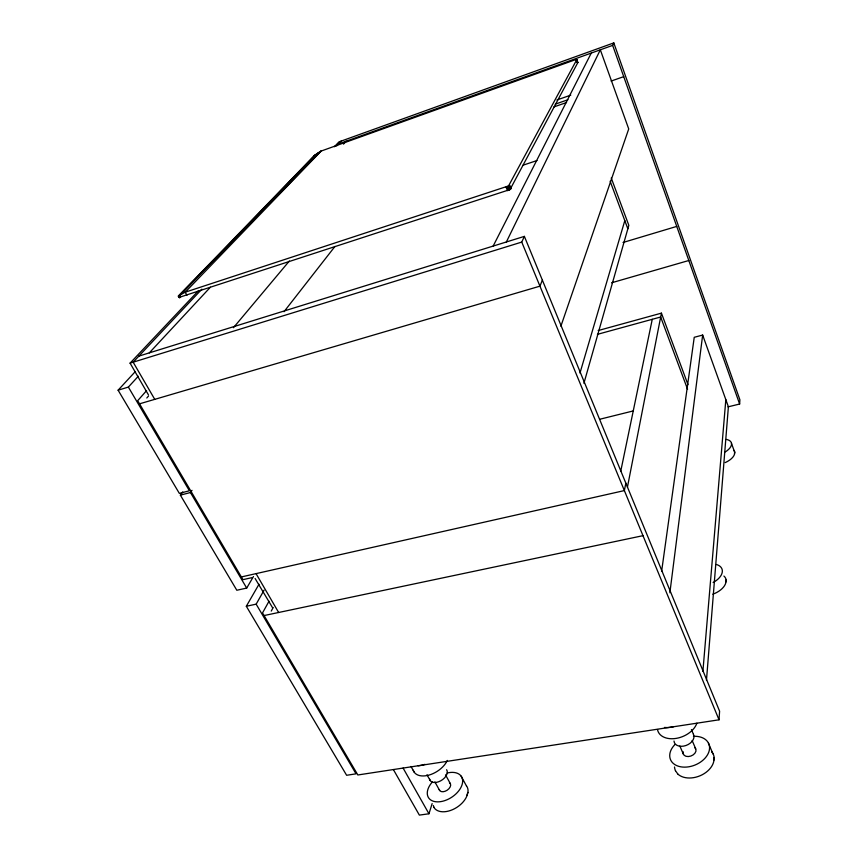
<?xml version="1.0" encoding="UTF-8"?>
<svg xmlns="http://www.w3.org/2000/svg" width="858" height="858" viewBox="0 0 858 858"><rect width="100%" height="100%" fill="white"/><g stroke="black" fill="none" stroke-linecap="round" stroke-linejoin="round"><path stroke-width="1.29" d="M269.015 601.222L262.527 612.923L357.85 774.978L719.025 719.808L719.594 711.196L524.377 236.379L138.867 356.113M727.927 406.885L739.628 404.032L739.896 399.807L613.802 42.9L338.953 141.892L334.352 146.761M723.916 576.061A17.364 10.103 -19.7 0 1 726.104 579.944L725.825 582.775A17.31 10.071 -19.7 0 1 712.826 594.208M731.445 443.296L734.652 452.145L734.512 454.214A14.983 7.411 -19.1 0 1 725.225 462.601M706.466 680.297L728.388 406.767L702.659 335.06L694.24 337.301L661.625 571.31M702.884 671.46L725.836 399.646M669.873 592.771L702.659 335.06M577.831 62.591L576.801 59.61L574.881 59.899L321.117 151.072L314.028 155.877L178.657 295.71L179.065 297.415L510.027 189.543L577.831 62.591L576.705 59.534M576.801 59.61L508.547 185.929L185.21 292.192L178.443 295.956L179.065 297.415L178.657 295.71L179.343 296.965M627.423 487.215L661.432 313.138L598.155 330.555M625.836 483.161L624.367 490.583L241.355 576.941M620.742 471.203L652.262 319.305M713.835 760.37L714.028 757.475L713.759 761.475A20.549 14.425 -22.2 0 1 698.144 776.501A20.549 14.425 -22.2 0 1 677.616 773.862M583.912 383.301L628.828 225.343L611.25 178.014M579.976 373.069L624.806 220.624M393.372 769.551L419.358 815.1L428.957 813.781L432.153 803.56M725.879 581.992L726.018 579.965M560.885 326.201L628.721 128.947L600.321 49.807L506.359 241.977M734.555 453.635L734.652 452.145M542.363 280.126L539.95 286.154L139.532 403.828M719.025 719.808L521.75 242.085L524.377 236.379M739.628 404.032L612.655 45.377L613.802 42.9M467.084 795.205L467.867 792.438L466.773 796.267A19.423 12.226 -33.2 0 1 450.557 810.456A19.423 12.226 -33.2 0 1 434.051 807.646L434.019 807.389M493.157 246.085L591.269 53.067M271.246 611.078L273.176 607.55M256.156 604.15L356.049 773.83L346.621 775.278L246.321 606.263L256.156 604.15L264.071 590.186M246.321 606.263L259.009 584.244M182.743 491.902L180.373 495.13L236.819 590.25L246.696 588.073L253.464 576.533M180.373 495.13L190.444 492.535L192.02 490.358M283.998 311.722L334.952 246.45M233.43 327.713L289.382 260.971M146.804 397.994L148.563 395.978M146.557 390.669L137.688 400.686L242.953 579.665L251.748 577.691M128.368 387.087L189.414 490.776L179.343 493.382L118.104 390.186L128.368 387.087L138.32 376.222M118.104 390.186L135.35 371.535M149.313 352.874L210.392 287.205M343.5 144.112L346.235 141.173M201.887 289.135L133.151 362.183L154.751 399.345M336.626 145.946L341.205 141.077M148.391 394.777L130.073 363.138L198.166 291.012M314.511 156.896L314.028 155.877L321.117 151.072L185.21 292.192L186.915 295.324M179.129 297.222L178.443 295.956L179.065 297.415L178.528 296.224L179.601 297.629L179.129 295.989L179.998 297.554L178.389 296.214L321.117 151.072L316.055 154.386L316.13 155.137M338.502 143.951L612.655 45.377M556.906 99.978L570.774 95.141M611.121 81.06L623.723 76.662M555.276 104.15L567.91 99.753M553.925 106.907L566.57 102.52M523.069 165.186L536.99 160.553M130.073 363.138L521.75 242.085M623.026 242.492L676.737 226.405M611.572 282.797L688.813 260.51M597.415 334.352L660.671 316.999L687.569 389.264M599.731 419.262L633.397 410.896M264.071 615.561L642.985 535.671M576.887 62.462L577.852 62.473M255.094 578.485L272.619 607.796M314.511 155.448L315.304 155.62L315.229 154.923L179.579 295.763L180.502 297.415M314.618 156.092L314.028 155.877M677.67 773.819L675.45 770.688M190.444 492.535L246.696 588.073M256.049 573.627L278.646 612.494M403.099 768.071L428.957 813.781M410.982 766.451L414.146 772.082M426.984 774.753L430.212 780.565M434.877 781.885L439.639 790.465M178.775 296.149L179.601 297.629M178.528 296.224L179.301 297.619M445.506 774.828L450.214 783.418M461.143 776.147L466.462 785.971M679.858 746.052L683.44 754.268M691.43 729.611L693.446 734.33M692.149 740.529L695.677 748.766M708.397 743.049L712.944 753.828M508.547 185.929L510.027 189.543M508 186.25L509.48 189.865M507.4 186.561L508.869 190.165M506.735 186.851L508.215 190.455M506.059 187.098L507.539 190.701M509.566 185.028L511.036 188.631M509.352 185.307L510.821 188.91M509.009 185.607L510.478 189.221M433.29 805.512L434.019 807.378M661.432 313.138L687.977 384.62M610.135 181.21L627.841 228.796M576.501 59.513L577.552 62.366M576.211 59.534L577.262 62.398M716.376 564.478A17.428 10.017 -19.8 0 1 713.127 582.528M733.89 450.343A15.026 7.432 -19.1 0 1 734.727 452.112M726.318 439.414A15.079 7.357 -19.2 0 1 725.321 451.909M694.937 747.768A6.735 4.665 -22.2 0 1 690.819 756.059A6.735 4.665 -22.2 0 1 683.225 751.801M693.468 734.319A10.414 7.121 -22.3 0 1 685.885 745.527A10.414 7.121 -22.3 0 1 674.002 741.044M696.889 723.187A20.978 14.082 -22.4 0 1 676.083 738.406A20.978 14.082 -22.4 0 1 657.485 729.525M675.482 770.677A20.613 14.468 -22.2 0 1 674.517 767.009M711.604 751.662A20.613 14.468 -22.2 0 1 714.135 757.453M693.446 736.314A20.71 14.361 -22.2 0 1 708.215 753.496A20.71 14.361 -22.2 0 1 679.193 766.473A20.71 14.361 -22.2 0 1 674.849 744.626M673.551 726.715A21.075 13.964 -22.4 0 1 664.457 727.445M449.453 782.71A6.36 3.958 -33 0 1 447.19 790.207A6.36 3.958 -33 0 1 439.232 789.499M446.6 769.712A9.835 6.027 -32.7 0 1 440.776 780.791A9.835 6.027 -32.7 0 1 429.611 779.096M447.329 760.424A19.788 11.905 -32.4 0 1 429.129 775.042A19.788 11.905 -32.4 0 1 413.234 770.194M466.538 785.917A19.477 12.259 -33.2 0 1 467.953 792.417M447.093 773.037A19.562 12.173 -33 0 1 461.636 785.939A19.562 12.173 -33 0 1 435.478 801.715A19.562 12.173 -33 0 1 432.486 781.842M424.957 764.339A19.884 11.797 -32.2 0 1 418.05 765.744"/></g></svg>
